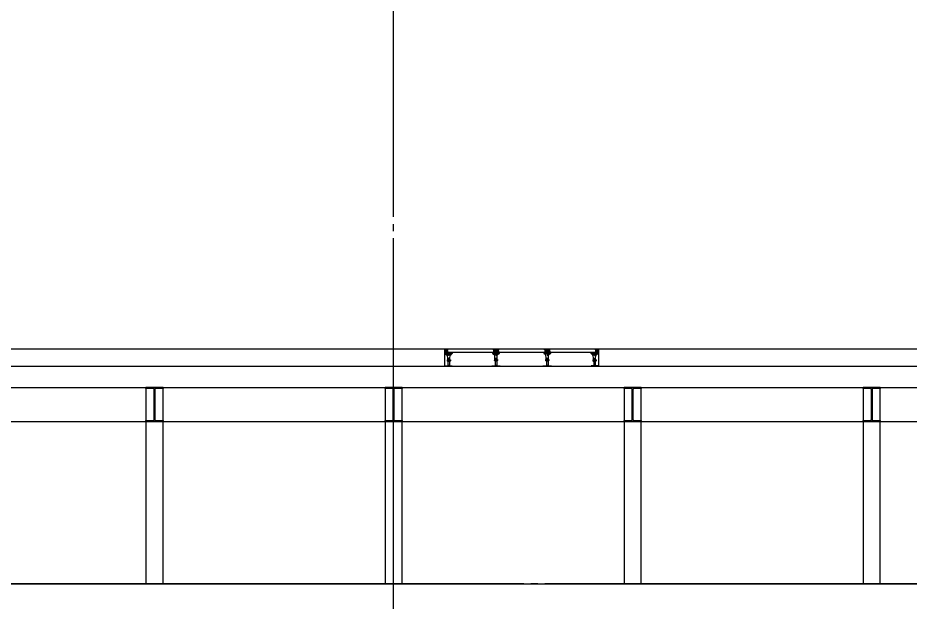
# Model space of a CAD drawing. Header units: millimetres. Extents: x -32710 to 654186, y -254124 to 420220.
# Drawn here: x 192800 to 203250, y 393734 to 400581 of the extents above; entities that cross this region are included whole.
import ezdxf

# ---------------------------------------------------------------- set-up
doc = ezdxf.new("R2010")
doc.units = ezdxf.units.MM
doc.header["$LTSCALE"] = 1000
doc.linetypes.add('TPH12-SEC-@E$0$CENTERK5', pattern=[6.916, 6.667, -0.083, 0.083, -0.083])
for name, color, linetype in [('TPH12-SEC-@E$0$H-SIN', 252, 'TPH12-SEC-@E$0$CENTERK5'), ('TPH12-SEC-@E$0$KABE1', 252, 'Continuous'), ('TPH12-SEC-@E$0$SIAGE1', 252, 'Continuous'), ('TPH12-SEC-@E$0$STEEL2', 252, 'Continuous'), ('TPH12-SEC-@E$0$STEEL3', 252, 'Continuous'), ('TPH12-SEC-@E$0$フリーアクセス', 252, 'Continuous')]:
    doc.layers.add(name, color=color, linetype=linetype)

# ---------------------------------------------------------------- blocks, each defined once
blk = doc.blocks.new('TPH12-SEC-@E$0$ペデスタルA')
at = {"layer": 'TPH12-SEC-@E$0$フリーアクセス'}
for p, q in [((-30, 0), (-31, -1)), ((-14, 0), (-30, 0)), ((-13, -1), (-14, 0)), ((0, -10), (0, 0)), ((13, -1), (14, 0)), ((14, 0), (30, 0)), ((30, 0), (31, -1)), ((-40, -46), (-40, -49)), ((40, -46), (-40, -46)), ((-40, -47), (40, -47)), ((38, -51), (-38, -51)), ((-38, -51), (-15, -72)), ((36, -43), (-36, -43)), ((-36, -43), (-36, -45)), ((-36, -45), (-34, -45)), ((-34, -41), (-34, -45)), ((32, -40), (-32, -40)), ((32, -46), (-32, -46)), ((-31, -8), (-31, -1)), ((-13, -1), (-31, -1)), ((-13, -8), (-31, -8)), ((-30, -20), (-30, -39)), ((-28, -18), (-16, -18)), ((-26, -10), (-26, -8)), ((-26, -18), (-26, -10)), ((-26, -10), (-26, -10)), ((-26, -18), (-26, -36)), ((-26, -36), (-25, -37)), ((-25, -37), (-25, -40)), ((-25, -37), (-19, -37)), ((-24, -41), (-20, -41)), ((-18, -36), (-19, -37)), ((-19, -37), (-19, -40)), ((-18, -10), (-18, -8)), ((-18, -18), (-18, -10)), ((-18, -10), (-18, -10)), ((-18, -18), (-18, -36)), ((-15, -46), (-15, -44)), ((-15, -46), (-8, -46)), ((-13, -122), (-15, -53)), ((-14, -20), (-14, -39)), ((-9, -43), (-14, -43)), ((-13, -8), (-13, -1)), ((-8, -46), (-8, -44)), ((-5, -39), (-4, -13)), ((-2, -53), (-2, -71)), ((-1, -45), (-1, -43)), ((-1, -45), (1, -45)), ((1, -45), (1, -43)), ((2, -53), (2, -71)), ((5, -39), (4, -13)), ((13, -8), (13, -1)), ((13, -1), (31, -1)), ((13, -8), (31, -8)), ((13, -122), (15, -53)), ((14, -20), (14, -39)), ((38, -51), (15, -72)), ((28, -18), (16, -18)), ((18, -10), (18, -8)), ((18, -18), (18, -10)), ((18, -10), (18, -10)), ((18, -18), (18, -36)), ((18, -36), (19, -37)), ((25, -37), (19, -37)), ((19, -37), (19, -40)), ((24, -41), (20, -41)), ((26, -36), (25, -37)), ((25, -37), (25, -40)), ((26, -10), (26, -8)), ((26, -18), (26, -10)), ((26, -10), (26, -10)), ((26, -18), (26, -36)), ((30, -20), (30, -39)), ((31, -8), (31, -1)), ((33, -45), (33, -41)), ((36, -45), (33, -45)), ((36, -43), (36, -45)), ((40, -49), (40, -46)), ((-50, -200), (-50, -197)), ((-50, -197), (50, -197)), ((50, -200), (-50, -200)), ((-19, -122), (-19, -136)), ((18, -122), (-19, -122)), ((-16, -138), (-19, -136)), ((16, -138), (-16, -138)), ((-12, -197), (-10, -194)), ((-10, -122), (-10, -136)), ((-10, -138), (-10, -194)), ((10, -194), (-10, -194)), ((9, -112), (-9, -112)), ((-9, -130), (9, -130)), ((-5, -109), (0, -106)), ((-5, -115), (-5, -109)), ((0, -118), (-5, -115)), ((-5, -127), (0, -124)), ((-5, -133), (-5, -127)), ((0, -136), (-5, -133)), ((0, -106), (5, -109)), ((5, -115), (0, -118)), ((0, -124), (5, -127)), ((5, -133), (0, -136)), ((5, -109), (5, -115)), ((5, -127), (5, -133)), ((10, -122), (10, -136)), ((10, -138), (10, -194)), ((12, -197), (10, -194)), ((16, -138), (18, -136)), ((18, -122), (18, -136)), ((50, -200), (50, -197))]:
    blk.add_line(p, q, dxfattribs=at)
for centre in [(0, -112), (0, -130)]:
    blk.add_circle(centre, 4.98, dxfattribs=at)
for centre, radius, start, end in [((-38, -49), 2, 180, 270), ((-38, -52), 1, 47.9554, 82.0191), ((-32, -41), 1, 90, 180), ((-32, -45), 1, 180, 270), ((-32, -38), 1.5, 270, 358.5), ((-28, -20), 2, 90, 178.5), ((-26, -8), 0.4, 0, 90), ((-24, -40), 1, 180.5, 270), ((-20, -40), 1, 270, 359.5), ((-18, -8), 0.4, 90, 180), ((-17, -53), 2, 2, 90), ((-16, -20), 2, 1.5, 90), ((-14, -44), 0.9, 90, 175), ((-16, -72), 1, 2, 47.9554), ((-12, -38), 1.5, 181.5, 270), ((-9, -44), 0.9, 5, 90), ((-6, -39), 1, 270, 357.5), ((-1, -13), 3, 90, 177.5), ((-4, -53), 2, 0, 90), ((0, -71), 2, 180, 270), ((0, -71), 2, 270, 0), ((1, -13), 3, 2.5, 90), ((4, -53), 2, 90, 180), ((6, -39), 1, 182.5, 270), ((12, -38), 1.5, 270, 358.5), ((16, -20), 2, 90, 178.5), ((17, -53), 2, 90, 178), ((16, -72), 1, 132.0446, 178), ((18, -8), 0.4, 0, 90), ((20, -40), 1, 180.5, 270), ((24, -40), 1, 270, 359.5), ((26, -8), 0.4, 90, 180), ((28, -20), 2, 1.5, 90), ((32, -38), 1.5, 181.5, 270), ((32, -41), 1, 0, 90), ((32, -45), 1, 270, 0), ((38, -49), 2, 270, 0), ((-14, -131), 7.03, 270, 309.8217), ((0, -110), 28.5, 250.5288, 289.4712), ((14, -131), 7.03, 230.1783, 270)]:
    blk.add_arc(centre, radius, start, end, dxfattribs=at)
blk = doc.blocks.new('TPH12-SEC-@E$0$ペデスタルB')
at = {"layer": 'TPH12-SEC-@E$0$フリーアクセス'}
for p, q in [((-31, -1), (-30, 0)), ((-30, 0), (-14, 0)), ((-14, 0), (-13, -1)), ((-84, -49), (-84, -52)), ((3, -49), (-84, -49)), ((3, -50), (-84, -50)), ((1, -54), (-82, -54)), ((-82, -54), (-59, -75)), ((-3, -46), (-77, -46)), ((-77, -49), (-77, -46)), ((-77, -49), (-3, -49)), ((-57, -125), (-59, -56)), ((-46, -56), (-46, -74)), ((-42, -56), (-42, -74)), ((-31, -1), (-13, -1)), ((-31, -8), (-31, -1)), ((-31, -8), (-13, -8)), ((-31, -125), (-29, -56)), ((-30, -20), (-30, -39)), ((1, -54), (-29, -75)), ((-16, -18), (-28, -18)), ((-26, -10), (-26, -8)), ((-26, -10), (-26, -10)), ((-26, -32), (-26, -10)), ((-25, -33), (-26, -32)), ((-25, -33), (-19, -33)), ((-18, -32), (-19, -33)), ((-18, -10), (-18, -8)), ((-18, -10), (-18, -10)), ((-18, -32), (-18, -10)), ((-14, -20), (-14, -39)), ((-13, -8), (-13, -1)), ((-5, -39), (-4, -13)), ((0, -43), (0, 0)), ((0, 0), (3, 0)), ((0, -40), (0, -1)), ((3, 0), (3, -43)), ((3, -52), (3, -49)), ((-84, -200), (-84, -197)), ((3, -197), (-84, -197)), ((-84, -200), (3, -200)), ((-62, -125), (-62, -139)), ((-25, -125), (-62, -125)), ((-60, -141), (-62, -139)), ((-28, -141), (-60, -141)), ((-56, -197), (-53, -194)), ((-35, -115), (-53, -115)), ((-53, -125), (-53, -139)), ((-53, -133), (-35, -133)), ((-53, -141), (-53, -194)), ((-53, -194), (-34, -194)), ((-49, -112), (-44, -109)), ((-49, -118), (-49, -112)), ((-44, -121), (-49, -118)), ((-49, -130), (-44, -127)), ((-49, -136), (-49, -130)), ((-44, -139), (-49, -136)), ((-44, -109), (-39, -112)), ((-39, -118), (-44, -121)), ((-44, -127), (-39, -130)), ((-39, -136), (-44, -139)), ((-39, -112), (-39, -118)), ((-39, -130), (-39, -136)), ((-34, -125), (-34, -139)), ((-34, -141), (-34, -194)), ((-31, -197), (-34, -194)), ((-28, -141), (-25, -139)), ((-25, -125), (-25, -139)), ((3, -200), (3, -197))]:
    blk.add_line(p, q, dxfattribs=at)
blk.add_lwpolyline([(-4, -40), (-56, -40), (-56, -46), (-4, -46)], close=True, dxfattribs=at)
for centre in [(-44, -115), (-44, -133)]:
    blk.add_circle(centre, 4.98, dxfattribs=at)
for centre, radius, start, end in [((-82, -52), 2, 180, 270), ((-82, -55), 1, 47.9554, 82.0191), ((-73, -75), 1, 2, 47.9554), ((-61, -56), 2, 2, 90), ((-48, -56), 2, 0, 90), ((-44, -74), 2, 180, 270), ((-44, -74), 2, 270, 0), ((-40, -56), 2, 90, 180), ((-31, -39), 1, 270, 357.5), ((-28, -20), 2, 90, 177.5), ((-27, -56), 2, 90, 178), ((-28, -75), 1, 132.0446, 178), ((-26, -8), 0.4, 0, 90), ((-18, -8), 0.4, 90, 180), ((-16, -20), 2, 2.5, 90), ((-13, -39), 1, 182.5, 270), ((-6, -39), 1, 270, 357.5), ((-1, -13), 3, 90, 177.5), ((-3, -43), 3.2, 270, 0), ((-3, -43), 6.4, 270, 0), ((1, -52), 2, 270, 0), ((-58, -134), 7.03, 270, 309.8217), ((-44, -112), 28.5, 250.5288, 289.4712), ((-30, -134), 7.03, 230.1783, 270)]:
    blk.add_arc(centre, radius, start, end, dxfattribs=at)
blk = doc.blocks.new('TPH12-SEC-@E')
at = {"layer": 'TPH12-SEC-@E$0$H-SIN'}
for p, q in [((197200, 377500), (197200, 414000)), ((298929.6, 396700), (18729.6, 396700)), ((274800, 393950), (45200, 393950))]:
    blk.add_line(p, q, dxfattribs=at)
at = {"layer": 'TPH12-SEC-@E$0$KABE1'}
blk.add_line((47650, 393950), (272350, 393950), dxfattribs=at)
for points in [[(185800, 396500), (197800, 396500), (197800, 396700), (185800, 396700), (185800, 396500)], [(199600, 396500), (260200, 396500), (260200, 396700), (199600, 396700), (199600, 396500)]]:
    blk.add_lwpolyline(points, dxfattribs=at)
at = {"layer": 'TPH12-SEC-@E$0$SIAGE1'}
blk.add_line((199600, 396700), (197800, 396700), dxfattribs=at)
at = {"layer": 'TPH12-SEC-@E$0$STEEL2'}
for points in [[(194300, 396250), (194500, 396250), (194500, 396237), (194417, 396237, 0.4142136), (194404, 396224), (194404, 395876, 0.4142136), (194417, 395863), (194500, 395863), (194500, 395850), (194300, 395850), (194300, 395863), (194383, 395863, 0.4142136), (194396, 395876), (194396, 396224, 0.4142136), (194383, 396237), (194300, 396237)], [(197100, 396250), (197300, 396250), (197300, 396237), (197217, 396237, 0.4142136), (197204, 396224), (197204, 395876, 0.4142136), (197217, 395863), (197300, 395863), (197300, 395850), (197100, 395850), (197100, 395863), (197183, 395863, 0.4142136), (197196, 395876), (197196, 396224, 0.4142136), (197183, 396237), (197100, 396237)], [(199900, 396250), (200100, 396250), (200100, 396237), (200017, 396237, 0.4142136), (200004, 396224), (200004, 395876, 0.4142136), (200017, 395863), (200100, 395863), (200100, 395850), (199900, 395850), (199900, 395863), (199983, 395863, 0.4142136), (199996, 395876), (199996, 396224, 0.4142136), (199983, 396237), (199900, 396237)], [(202700, 396250), (202900, 396250), (202900, 396237), (202817, 396237, 0.4142136), (202804, 396224), (202804, 395876, 0.4142136), (202817, 395863), (202900, 395863), (202900, 395850), (202700, 395850), (202700, 395863), (202783, 395863, 0.4142136), (202796, 395876), (202796, 396224, 0.4142136), (202783, 396237), (202700, 396237)]]:
    blk.add_lwpolyline(points, format="xyb", close=True, dxfattribs=at)
at = {"layer": 'TPH12-SEC-@E$0$STEEL3'}
for p, q in [((183400, 396500), (272340, 396500)), ((180210, 396250), (272340, 396250)), ((188800, 395850), (197200, 395850)), ((197200, 395850), (205600, 395850))]:
    blk.add_line(p, q, dxfattribs=at)
for points in [[(194300, 393950), (194500, 393950), (194500, 396250), (194300, 396250)], [(197100, 393950), (197300, 393950), (197300, 396250), (197100, 396250)], [(199900, 393950), (200100, 393950), (200100, 396250), (199900, 396250)], [(202700, 393950), (202900, 393950), (202900, 396250), (202700, 396250)]]:
    blk.add_lwpolyline(points, close=True, dxfattribs=at)
at = {"layer": 'TPH12-SEC-@E$0$フリーアクセス'}
blk.add_line((199600, 396658), (197800, 396658), dxfattribs=at)
at = {"layer": 'TPH12-SEC-@E$0$フリーアクセス', "xscale": -1}
blk.add_blockref('TPH12-SEC-@E$0$ペデスタルB', (197803.2, 396700), dxfattribs=at)
at = {"layer": 'TPH12-SEC-@E$0$フリーアクセス'}
for name, p in [('TPH12-SEC-@E$0$ペデスタルA', (198400, 396700)), ('TPH12-SEC-@E$0$ペデスタルA', (199000, 396700)), ('TPH12-SEC-@E$0$ペデスタルB', (199596.8, 396700))]:
    blk.add_blockref(name, p, dxfattribs=at)

msp = doc.modelspace()

# ---------------------------------------------------------------- block references
msp.add_blockref('TPH12-SEC-@E', (0, 0))

doc.saveas('drawing.dxf')
